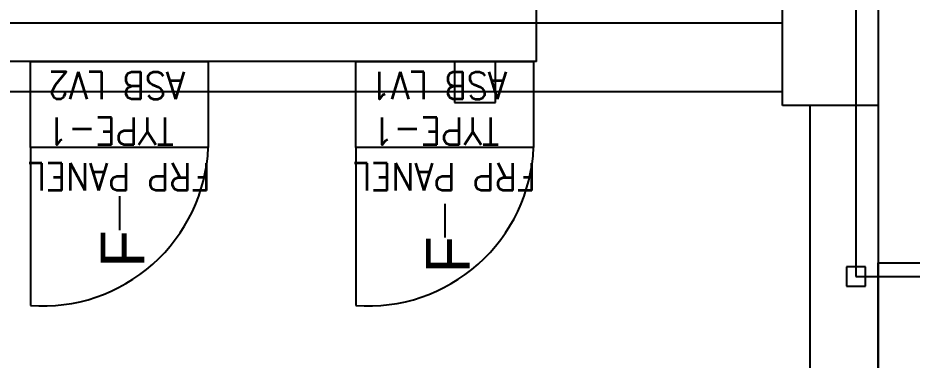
# Model space of a CAD drawing. Header units: metres. Extents: x 530339 to 530954, y 2674257 to 2674599.
# Drawn here: x 530721.453 to 530724.723, y 2674483.918 to 2674485.169 of the extents above; entities that cross this region are included whole.
import ezdxf

# ---------------------------------------------------------------- set-up
doc = ezdxf.new("R2010")
doc.units = ezdxf.units.M
for name, pattern in [('DASHED', [0.75, 0.5, -0.25]), ('HIDDEN', [0.375, 0.25, -0.125]), ('PHANTOM', [63.5, 31.75, -6.35, 6.35, -6.35, 6.35, -6.35])]:
    doc.linetypes.add(name, pattern=pattern)
doc.layers.add('IDT', color=7, linetype='Continuous')
doc.styles.add('Arial', font='arial.ttf')
doc.styles.add('RomanS', font='romans.shx')

# ---------------------------------------------------------------- blocks, each defined once
blk = doc.blocks.new('IDT')
at = {"layer": 'IDT', "color": 8}
for p, q in [((25.552, 15.4101), (25.552, 18.0601)), ((25.802, 15.4101), (25.802, 18.0601)), ((25.552, 17.4851), (25.552, 15.9851)), ((25.5981, 16.0703), (25.5981, 16.0003)), ((25.6681, 16.0703), (25.5981, 16.0703)), ((25.6681, 16.0003), (25.6681, 16.0703)), ((25.5981, 16.0003), (25.6681, 16.0003)), ((25.552, 15.9851), (22.802, 15.9851)), ((25.552, 15.0601), (25.552, 15.4101)), ((25.552, 15.4101), (25.902, 15.4101)), ((25.902, 15.4101), (25.902, 15.0601)), ((26.951, 15.3997), (26.951, 15.2497)), ((27.101, 15.3997), (26.951, 15.3997)), ((27.101, 15.2497), (27.101, 15.3997)), ((25.902, 15.3601), (29.552, 15.3601)), ((26.802, 15.2497), (32.6992, 15.2497)), ((26.951, 15.2497), (27.101, 15.2497)), ((25.902, 15.1101), (29.552, 15.1101))]:
    blk.add_line(p, q, dxfattribs=at)
at = {"layer": 'IDT', "color": 8, "linetype": 'DASHED', "ltscale": 5}
for p, q in [((27.462, 15.5637), (27.462, 16.1417)), ((28.652, 15.5637), (28.652, 16.1417))]:
    blk.add_line(p, q, dxfattribs=at)
at = {"layer": 'IDT', "color": 8, "linetype": 'PHANTOM', "ltscale": 0.25}
for p, q in [((25.6331, 16.0353), (22.892, 16.0353)), ((25.6331, 9.1603), (25.6331, 16.0353))]:
    blk.add_line(p, q, dxfattribs=at)
at = {"layer": 'IDT', "color": 7}
for p, q in [((27.137, 15.8206), (27.137, 15.8931)), ((28.327, 15.7932), (28.327, 15.8658)), ((27.137, 15.7694), (27.137, 15.8206)), ((28.327, 15.7421), (28.327, 15.7932)), ((26.812, 15.5637), (27.462, 15.5637)), ((26.812, 15.2497), (26.812, 15.5637)), ((27.462, 15.5637), (27.462, 15.2497)), ((28.002, 15.5637), (28.652, 15.5637)), ((28.002, 15.2497), (28.002, 15.5637)), ((28.652, 15.5637), (28.652, 15.2497)), ((27.462, 15.2497), (26.812, 15.2497)), ((28.652, 15.2497), (28.002, 15.2497))]:
    blk.add_line(p, q, dxfattribs=at)
at = {"layer": 'IDT', "color": 8, "linetype": 'HIDDEN', "ltscale": 2.5}
blk.add_line((26.802, 15.2497), (26.802, 15.0097), dxfattribs=at)
at = {"layer": 'IDT', "color": 8, "linetype": 'DASHED', "ltscale": 5}
for centre in [(27.4175, 15.5373), (28.6075, 15.5373)]:
    blk.add_arc(centre, 0.606, 85.7856, 177.5034, dxfattribs=at)
at = {"layer": 'IDT', "color": 7, "style": 'Arial'}
for p in [(27.0458, 16.0245), (28.2358, 16.0028)]:
    blk.add_text('F', height=0.16, rotation=270, dxfattribs=at).set_placement(p)
at = {"layer": 'IDT', "color": 7, "style": 'RomanS', "width": 0.9}
for s, p in [('FRP PANEL', (26.8034, 15.6209)), ('FRP PANEL', (27.9934, 15.6209)), ('TYPE-1', (26.9382, 15.4542)), ('TYPE-1', (28.1282, 15.4542)), ('ASB LV1', (26.9092, 15.2876)), ('ASB LV2', (28.0864, 15.2876))]:
    blk.add_text(s, height=0.1, dxfattribs=at).set_placement(p)

msp = doc.modelspace()

# ---------------------------------------------------------------- block references
at = {"layer": 'IDT', "color": 8, "rotation": 180}
msp.add_blockref('IDT', (530750.1513, 2674500.2589), dxfattribs=at)

doc.saveas('drawing.dxf')
